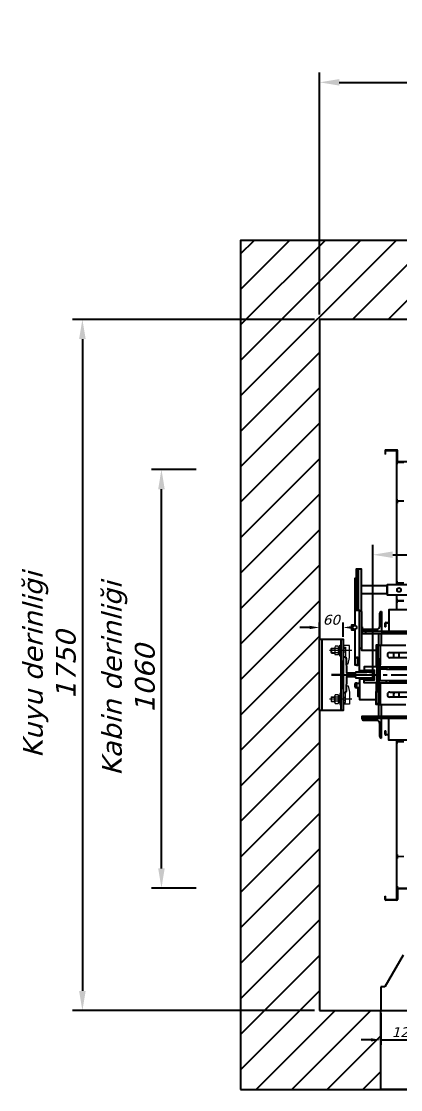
# Model space of a CAD drawing. Header units: millimetres. Extents: x -8775 to 14118, y -77 to 2750.
# Drawn here: x -554 to 405, y 0 to 2704 of the extents above; entities that cross this region are included whole.
import ezdxf

# ---------------------------------------------------------------- set-up
doc = ezdxf.new("R2010")
doc.units = ezdxf.units.MM
doc.set_wipeout_variables(frame=1)
doc.linetypes.add('CENTER2', pattern=[28.575, 19.05, -3.175, 3.175, -3.175])
doc.linetypes.add('CENTERX2', pattern=[4, 2.5, -0.5, 0.5, -0.5])
for name, color, linetype in [('EKSEN', 253, 'CENTERX2'), ('KONSOL-TIRNAK grubu', 242, 'Continuous'), ('RAY', 4, 'Continuous'), ('TARAMA', 251, 'CENTERX2'), ('TUĞLA DUVAR', 251, 'Continuous')]:
    doc.layers.add(name, color=color, linetype=linetype)
doc.styles.get("Standard").update_dxf_attribs({"font": 'verdanai.ttf'})
doc.dimstyles.new('DimStyleALP', dxfattribs={"dimscale": 20, "dimtxt": 2.5, "dimasz": 2.5, "dimexe": 1.25, "dimexo": 0.625, "dimtad": 1, "dimdsep": 46, "dimtxsty": 'Standard', "dimcen": 2.5, "dimclrd": 60, "dimclre": 60, "dimadec": 0, "dimazin": 0, "dimtfac": 1, "dimtofl": 0, "dimtmove": 0, "dimatfit": 3, "dimfxl": 1, "dimarcsym": 0})
doc.dimstyles.new('DimStyleALPx0.5', dxfattribs={"dimscale": 10, "dimtxt": 2.5, "dimasz": 2.5, "dimexe": 1.25, "dimexo": 0.625, "dimtad": 1, "dimdsep": 46, "dimtxsty": 'Standard', "dimcen": 2.5, "dimclrd": 60, "dimclre": 60, "dimadec": 0, "dimazin": 0, "dimtfac": 1, "dimtofl": 0, "dimtmove": 0, "dimatfit": 3, "dimfxl": 1, "dimarcsym": 0})
doc.dimstyles.new('M', dxfattribs={"dimscale": 20, "dimtxt": 2.5, "dimasz": 2.5, "dimexe": 1.25, "dimexo": 0.625, "dimtad": 1, "dimdsep": 46, "dimtxsty": 'Standard', "dimcen": 2.5, "dimclrd": 60, "dimclre": 60, "dimadec": 0, "dimazin": 0, "dimtfac": 1, "dimtofl": 0, "dimtmove": 0, "dimatfit": 3, "dimfxl": 1, "dimarcsym": 0})

# ---------------------------------------------------------------- blocks, each defined once
blk = doc.blocks.new('*D151')
at = {"color": 60, "linetype": 'ByBlock', "lineweight": -2, "transparency": 16777216}
for p, q in [((-887.5, 875), (-1500, 875)), ((-1475, 825), (-1475, -825)), ((-887.5, -875), (-1500, -875))]:
    blk.add_line(p, q, dxfattribs=at)
at = {"color": 60, "transparency": 16777216}
for points in [[(-1483.3, 825), (-1466.7, 825), (-1475, 875)], [(-1483.3, -825), (-1466.7, -825), (-1475, -875)]]:
    blk.add_solid(points, dxfattribs=at)
at = {"layer": 'Defpoints', "color": 0, "transparency": 16777216}
for p in [(-875, 875), (-1475, -875), (-875, -875)]:
    blk.add_point(p, dxfattribs=at)
at = {"color": 0, "transparency": 16777216, "insert": (-1558.3, 0), "char_height": 50, "attachment_point": 5, "rotation": 90}
blk.add_mtext('Kuyu derinliği^J1750', dxfattribs=at)
blk = doc.blocks.new('*D150')
at = {"color": 60, "linetype": 'ByBlock', "lineweight": -2, "transparency": 16777216}
for p, q in [((-875, 887.5), (-875, 1500)), ((875, 887.5), (875, 1500)), ((-825, 1475), (825, 1475))]:
    blk.add_line(p, q, dxfattribs=at)
at = {"color": 60, "transparency": 16777216}
for points in [[(-825, 1483.3), (-825, 1466.7), (-875, 1475)], [(825, 1483.3), (825, 1466.7), (875, 1475)]]:
    blk.add_solid(points, dxfattribs=at)
at = {"layer": 'Defpoints', "color": 0, "transparency": 16777216}
for p in [(875, 1475), (-875, 875), (875, 875)]:
    blk.add_point(p, dxfattribs=at)
at = {"color": 0, "transparency": 16777216, "insert": (50, 1558.3), "char_height": 50, "attachment_point": 5}
blk.add_mtext('Kuyu genişliği\\P1750', dxfattribs=at)
blk = doc.blocks.new('*U281')
at = {"color": 7, "linetype": 'Continuous', "lineweight": 15}
for p, q in [((-679.5, 1110.033), (-707.5, 1110.033)), ((-710, 1107.533), (-710, 1098.533)), ((-708.5, 1098.533), (-710, 1098.533)), ((-708.5, 1107.533), (-708.5, 1098.533)), ((-708.5, 1098.533), (-708.5, 1106.033)), ((-707, 1098.533), (-708.5, 1098.533)), ((-679.5, 1108.533), (-707.5, 1108.533)), ((-707, 1098.533), (-707, 1106.033)), ((-706, 1108.533), (-681, 1108.533)), ((-706, 1107.033), (-681, 1107.033)), ((-680, 674.033), (-680, 1106.039)), ((-678.5, 1081.033), (-678.5, 1107.533)), ((-677, 1081.033), (-677, 1107.533)), ((-678.5, 674.033), (-678.5, 1081.033)), ((-678.5, 1073.533), (-678.5, 1076.733)), ((-677.7, 1073.533), (-678.5, 1073.533)), ((-677.7, 1073.533), (-677.7, 1076.733)), ((-676.7, 1078.533), (-661.8, 1078.533)), ((-676.7, 1077.733), (-661.8, 1077.733)), ((-334.167, 1080), (-676, 1080.033)), ((-334.167, 1078.5), (-676, 1078.533)), ((-678.5, 985.033), (-677.7, 985.033)), ((-678.5, 981.833), (-678.5, 985.033)), ((-678.5, 978.233), (-678.5, 975.033)), ((-677.7, 975.033), (-678.5, 975.033)), ((-677.7, 981.833), (-677.7, 985.033)), ((-677.7, 978.233), (-677.7, 975.033)), ((-661.8, 980.833), (-676.7, 980.833)), ((-661.8, 980.033), (-676.7, 980.033)), ((-661.8, 979.233), (-676.7, 979.233)), ((-677.7, 777.533), (-678.5, 777.533)), ((-678.5, 774.333), (-678.5, 777.533)), ((-678.5, 767.533), (-678.5, 770.733)), ((-678.5, 767.533), (-677.7, 767.533)), ((-677.7, 774.333), (-677.7, 777.533)), ((-677.7, 767.533), (-677.7, 770.733)), ((-661.8, 773.333), (-676.7, 773.333)), ((-661.8, 772.533), (-676.7, 772.533)), ((-676.7, 771.733), (-661.8, 771.733)), ((-677.7, 732.533), (-678.5, 732.533)), ((-678.5, 729.333), (-678.5, 732.533)), ((-677.7, 729.333), (-677.7, 732.533)), ((-678.5, 722.533), (-678.5, 725.733)), ((-678.5, 722.533), (-677.7, 722.533)), ((-677.7, 722.533), (-677.7, 725.733)), ((-661.8, 728.333), (-676.7, 728.333)), ((-661.8, 727.533), (-676.7, 727.533)), ((-676.7, 726.733), (-661.8, 726.733)), ((-677.7, 694.133), (-678.5, 694.133)), ((-678.5, 690.933), (-678.5, 694.133)), ((-678.5, 684.133), (-678.5, 687.333)), ((-678.5, 684.133), (-677.7, 684.133)), ((-677.7, 690.933), (-677.7, 694.133)), ((-677.7, 684.133), (-677.7, 687.333)), ((-661.8, 689.933), (-676.7, 689.933)), ((-676.7, 689.133), (-661.8, 689.133)), ((-676.7, 688.333), (-661.8, 688.333)), ((-710, 661.533), (-710, 670.533)), ((-710, 661.533), (-708.5, 661.533)), ((-708.5, 661.533), (-708.5, 670.533)), ((-708.5, 669.033), (-708.5, 661.533)), ((-708.5, 661.533), (-707, 661.533)), ((-707.5, 673.033), (-681, 673.033)), ((-707.5, 671.533), (-681, 671.533)), ((-707, 669.033), (-707, 661.533)), ((-681, 671.533), (-706, 671.533)), ((-681, 670.033), (-706, 670.033)), ((-680, 391.033), (-680, 669.033)), ((-678.5, 669.033), (-678.5, 674.033)), ((-678.5, 391.033), (-678.5, 669.033)), ((-677.7, 649.133), (-678.5, 649.133)), ((-678.5, 645.933), (-678.5, 649.133)), ((-677.7, 645.933), (-677.7, 649.133)), ((-678.5, 639.133), (-678.5, 642.333)), ((-678.5, 639.133), (-677.7, 639.133)), ((-677.7, 639.133), (-677.7, 642.333)), ((-661.8, 644.933), (-676.7, 644.933)), ((-676.7, 644.133), (-661.8, 644.133)), ((-676.7, 643.333), (-661.8, 643.333)), ((-677.7, 420.933), (-678.5, 420.933)), ((-678.5, 417.733), (-678.5, 420.933)), ((-678.5, 414.133), (-678.5, 417.733)), ((-678.5, 410.933), (-678.5, 414.133)), ((-678.5, 410.933), (-677.7, 410.933)), ((-677.7, 417.733), (-677.7, 420.933)), ((-677.7, 410.933), (-677.7, 414.133)), ((-661.8, 416.733), (-676.7, 416.733)), ((-676.7, 415.933), (-661.8, 415.933)), ((-676.7, 415.133), (-661.8, 415.133)), ((-708.5, 398.533), (-710, 398.533)), ((-710, 389.533), (-710, 398.533)), ((-708.5, 389.533), (-708.5, 398.533)), ((-708.5, 398.533), (-708.5, 391.033)), ((-707, 398.533), (-708.5, 398.533)), ((-681, 388.533), (-707.5, 388.533)), ((-681, 387.033), (-707.5, 387.033)), ((-707, 398.533), (-707, 391.033)), ((-706, 390.033), (-681, 390.033)), ((-706, 388.533), (-681, 388.533)), ((-680, -27.467), (-680, 386.033)), ((-678.5, 0.033), (-678.5, 386.033)), ((-677.7, 375.933), (-678.5, 375.933)), ((-678.5, 372.733), (-678.5, 375.933)), ((-678.5, 365.933), (-678.5, 369.133)), ((-678.5, 365.933), (-677.7, 365.933)), ((-677.7, 372.733), (-677.7, 375.933)), ((-677.7, 365.933), (-677.7, 369.133)), ((-661.8, 371.733), (-676.7, 371.733)), ((-676.7, 370.933), (-661.8, 370.933)), ((-676.7, 370.133), (-661.8, 370.133)), ((-678.5, 84.833), (-677.7, 84.833)), ((-678.5, 84.833), (-678.5, 81.633)), ((-677.7, 84.833), (-677.7, 81.633)), ((-678.5, 78.033), (-678.5, 74.833)), ((-677.7, 74.833), (-678.5, 74.833)), ((-677.7, 78.033), (-677.7, 74.833)), ((-676.7, 80.633), (-661.8, 80.633)), ((-661.8, 79.833), (-676.7, 79.833)), ((-661.8, 79.033), (-676.7, 79.033)), ((-678.5, 5.033), (-677.7, 5.033)), ((-678.5, 5.033), (-678.5, 1.833)), ((678.5, -0.033), (-678.5, 0.033)), ((-678.5, -27.467), (-678.5, 0.033)), ((-677.7, 5.033), (-677.7, 1.833)), ((-676.7, 0.833), (-661.8, 0.833)), ((-710, -19.967), (-708.5, -19.967)), ((-710, -28.967), (-710, -19.967)), ((-708.5, -28.967), (-708.5, -19.967)), ((-708.5, -19.967), (-707, -19.967)), ((-708.5, -27.467), (-708.5, -19.967)), ((-707, -27.467), (-707, -19.967)), ((-678.5, -1.467), (676, -1.533)), ((-678.5, -2.467), (-678.5, -28.967)), ((-677, -2.467), (-677, -28.967)), ((-679.5, -29.967), (-707.5, -29.967)), ((-679.5, -31.467), (-707.5, -31.467)), ((-681, -28.467), (-706, -28.467)), ((-681, -29.967), (-706, -29.967))]:
    blk.add_line(p, q, dxfattribs=at)
for centre, radius, start, end in [((-707.5, 1107.533), 2.5, 90, 180), ((-679.5, 1107.533), 2.5, 0, 90), ((-706, 1106.033), 2.5, 90, 180), ((-707.5, 1107.533), 1, 90, 180), ((-706, 1106.033), 1, 90, 180), ((-681, 1106.033), 2.5, 0, 90), ((-681, 1106.033), 1, 0, 90), ((-679.5, 1107.533), 1, 0, 90), ((-676, 1081.033), 2.5, 180, 270), ((-676.7, 1076.733), 1.8, 90, 180), ((-676.7, 1076.733), 1, 90, 180), ((-676, 1081.033), 1, 180, 270), ((-676.7, 981.833), 1.8, 180, 270), ((-676.7, 978.233), 1.8, 90, 180), ((-676.7, 981.833), 1, 180, 270), ((-676.7, 978.233), 1, 90, 180), ((-676.7, 774.333), 1.8, 180, 270), ((-676.7, 770.733), 1.8, 90, 180), ((-676.7, 774.333), 1, 180, 270), ((-676.7, 770.733), 1, 90, 180), ((-676.7, 729.333), 1.8, 180, 270), ((-676.7, 725.733), 1.8, 90, 180), ((-676.7, 729.333), 1, 180, 270), ((-676.7, 725.733), 1, 90, 180), ((-676.7, 690.933), 1.8, 180, 270), ((-676.7, 687.333), 1.8, 90, 180), ((-676.7, 690.933), 1, 180, 270), ((-676.7, 687.333), 1, 90, 180), ((-707.5, 670.533), 2.5, 90, 180), ((-706, 669.033), 2.5, 90, 180), ((-707.5, 670.533), 1, 90, 180), ((-706, 669.033), 1, 90, 180), ((-681, 674.033), 2.5, 270, 0), ((-681, 674.033), 1, 270, 0), ((-681, 669.033), 2.5, 0, 90), ((-681, 669.033), 1, 0, 90), ((-676.7, 645.933), 1.8, 180, 270), ((-676.7, 642.333), 1.8, 90, 180), ((-676.7, 645.933), 1, 180, 270), ((-676.7, 642.333), 1, 90, 180), ((-676.7, 417.733), 1.8, 180, 270), ((-676.7, 414.133), 1.8, 90, 180), ((-676.7, 417.733), 1, 180, 270), ((-676.7, 414.133), 1, 90, 180), ((-707.5, 389.533), 2.5, 180, 270), ((-706, 391.033), 2.5, 180, 270), ((-707.5, 389.533), 1, 180, 270), ((-706, 391.033), 1, 180, 270), ((-681, 391.033), 2.5, 270, 0), ((-681, 391.033), 1, 270, 0), ((-681, 386.033), 2.5, 0, 90), ((-681, 386.033), 1, 0, 90), ((-676.7, 372.733), 1.8, 180, 270), ((-676.7, 369.133), 1.8, 90, 180), ((-676.7, 372.733), 1, 180, 270), ((-676.7, 369.133), 1, 90, 180), ((-676.7, 81.633), 1.8, 180, 270), ((-676.7, 81.633), 1, 180, 270), ((-676.7, 78.033), 1.8, 90, 180), ((-676.7, 78.033), 1, 90, 180), ((-676.7, 1.833), 1.8, 180, 270), ((-676.7, 1.833), 1, 180, 270), ((-676, -2.467), 1, 90, 180), ((-707.5, -28.967), 2.5, 180, 270), ((-706, -27.467), 2.5, 180, 270), ((-707.5, -28.967), 1, 180, 270), ((-706, -27.467), 1, 180, 270), ((-681, -27.467), 1, 270, 0), ((-681, -27.467), 2.5, 270, 0), ((-679.5, -28.967), 1, 270, 0), ((-679.5, -28.967), 2.5, 270, 0)]:
    blk.add_arc(centre, radius, start, end, dxfattribs=at)
blk = doc.blocks.new('*D157')
at = {"color": 60, "linetype": 'ByBlock', "lineweight": -2, "transparency": 16777216}
for p, q in [((-740, 12.5), (-740, 329.1)), ((740, 12.5), (740, 329.1)), ((-690, 304.1), (690, 304.1))]:
    blk.add_line(p, q, dxfattribs=at)
at = {"color": 60, "transparency": 16777216}
for points in [[(-690, 312.4), (-690, 295.8), (-740, 304.1)], [(690, 312.4), (690, 295.8), (740, 304.1)]]:
    blk.add_solid(points, dxfattribs=at)
at = {"layer": 'Defpoints', "color": 0, "transparency": 16777216}
for p in [(740, 304.1), (-740, 0), (740, 0)]:
    blk.add_point(p, dxfattribs=at)
at = {"color": 0, "transparency": 16777216, "insert": (0, 349.1), "char_height": 50, "attachment_point": 5}
blk.add_mtext('Ray Arası = 1480', dxfattribs=at)
blk = doc.blocks.new('*U158')
blk.add_wipeout([(-570, 0), (570, 0), (570, -200), (-570, -200)])
at = {"layer": 'TUĞLA DUVAR'}
blk.add_lwpolyline([(-570, 0), (570, 0), (570, -200), (-570, -200)], close=True, dxfattribs=at)
blk = doc.blocks.new('*D160')
at = {"color": 60, "linetype": 'ByBlock', "lineweight": -2, "transparency": 16777216}
for p, q in [((-570, -316.2), (-570, -396.5)), ((-450, -316.2), (-450, -396.5)), ((-570, -384), (-545, -384)), ((-545, -384), (-475, -384)), ((-450, -384), (-475, -384))]:
    blk.add_line(p, q, dxfattribs=at)
at = {"color": 60, "lineweight": -2, "transparency": 16777216}
for p, q in [((-595, -384), (-620, -384)), ((-425, -384), (-400, -384))]:
    blk.add_line(p, q, dxfattribs=at)
at = {"color": 60, "transparency": 16777216}
for points in [[(-595, -379.8), (-595, -388.2), (-570, -384)], [(-425, -379.8), (-425, -388.2), (-450, -384)]]:
    blk.add_solid(points, dxfattribs=at)
at = {"layer": 'Defpoints', "color": 0, "transparency": 16777216}
for p in [(-570, -310), (-450, -310), (-450, -384)]:
    blk.add_point(p, dxfattribs=at)
at = {"color": 0, "transparency": 16777216, "insert": (-510, -364.7), "char_height": 25, "attachment_point": 5}
blk.add_mtext('120', dxfattribs=at)
blk = doc.blocks.new('*D164')
at = {"color": 60, "linetype": 'ByBlock', "lineweight": -2, "transparency": 16777216}
for p, q in [((-160, 120), (-185, 120)), ((-135, 96.2), (-135, 132.5)), ((-75, 96.2), (-75, 132.5)), ((-50, 120), (-25, 120))]:
    blk.add_line(p, q, dxfattribs=at)
at = {"color": 60, "transparency": 16777216}
for points in [[(-160, 124.2), (-160, 115.8), (-135, 120)], [(-50, 124.2), (-50, 115.8), (-75, 120)]]:
    blk.add_solid(points, dxfattribs=at)
at = {"layer": 'Defpoints', "color": 0, "transparency": 16777216}
for p in [(-135, 120), (-135, 90), (-75, 90)]:
    blk.add_point(p, dxfattribs=at)
at = {"color": 0, "transparency": 16777216, "insert": (-105, 139.3), "char_height": 25, "attachment_point": 5}
blk.add_mtext('60', dxfattribs=at)
blk = doc.blocks.new('*U165')
at = {"layer": 'EKSEN', "linetype": 'CENTER2', "ltscale": 2}
blk.add_line((-1585, 0), (105, 0), dxfattribs=at)
blk = doc.blocks.new('*D181')
at = {"color": 60, "linetype": 'ByBlock', "lineweight": -2, "transparency": 16777216}
for p, q in [((-112.5, 1570), (-225, 1570)), ((-200, 560), (-200, 1520)), ((-112.5, 510), (-225, 510))]:
    blk.add_line(p, q, dxfattribs=at)
at = {"color": 60, "transparency": 16777216}
for points in [[(-208.3, 1520), (-191.7, 1520), (-200, 1570)], [(-208.3, 560), (-191.7, 560), (-200, 510)]]:
    blk.add_solid(points, dxfattribs=at)
at = {"layer": 'Defpoints', "color": 0, "transparency": 16777216}
for p in [(-200, 1570), (-100, 1570), (-100, 510)]:
    blk.add_point(p, dxfattribs=at)
at = {"color": 0, "transparency": 16777216, "insert": (-283.3, 1040), "char_height": 50, "attachment_point": 5, "rotation": 90}
blk.add_mtext('Kabin derinliği^M^J1060', dxfattribs=at)
blk = doc.blocks.new('*U148')
at = {"layer": 'TARAMA'}
h = blk.add_hatch(dxfattribs=at)
h.set_pattern_fill('ANSI31', color=256, scale=20)
h.set_pattern_definition([(45, (-1250, -1200), (-44.9013, 44.9013), [])])
h.paths.add_polyline_path([(-1075, -1075), (1075, -1075), (1075, 1075), (-1075, 1075)])
h.paths.add_polyline_path([(-875, -875), (875, -875), (875, 875), (-875, 875)], flags=16)
at = {"layer": 'TUĞLA DUVAR'}
for points in [[(-1075, -1075), (1075, -1075), (1075, 1075), (-1075, 1075)], [(-875, -875), (875, -875), (875, 875), (-875, 875)]]:
    blk.add_lwpolyline(points, close=True, dxfattribs=at)
dim = blk.add_linear_dim(base=(875, 1475), p1=(-875, 875), p2=(875, 875), text='Kuyu genişliği\\P<>', dimstyle='DimStyleALP')
dim.commit()
dim.dimension.update_dxf_attribs({"geometry": '*D150', "text_midpoint": (50, 1475), "dimtype": 160})
dim = blk.add_linear_dim(base=(-1475, -875), p1=(-875, 875), p2=(-875, -875), angle=90, text='Kuyu derinliği^J<>', dimstyle='DimStyleALP')
dim.commit()
dim.dimension.update_dxf_attribs({"geometry": '*D151', "text_midpoint": (-1475, 0), "dimtype": 160})
blk = doc.blocks.new('*U156')
blk.add_wipeout([(0, 202.5), (0, 227.5), (-704, 227.5), (-704, 225), (-769, 225), (-769, 267.5), (-782, 267.5), (-782, 244.318), (-786, 244.318), (-786, 126), (-794, 126), (-794, 114), (-786, 114), (-786, 25.325), (-782.105, 25.325), (-778, 24.191), (-774, 24.191), (-774, 10.582), (-774, 10.5), (-762, 10.5), (-762, 10.25), (-760, 8.25), (-740, 8.25), (-740, -8.25), (-760, -8.25), (-762, -10.25), (-762, -10.5), (-774, -10.5), (-774, -20.789), (-781, -20.789), (-783.483, -21.449), (-785.32, -23.273), (-786, -25.789), (-786, -27.789), (-785.364, -30.229), (-783.475, -32.134), (-781, -32.789), (-774, -32.789), (-774, -33.808), (-777, -33.808), (-777, -54.797), (-776.815, -54.834), (-774, -54.834), (-774, -62.5), (-732, -62.5), (-732, -75), (-726, -75), (-726, -105), (-768, -105), (-768, -110), (-767.287, -112.574), (-765.5, -114.33), (-763, -115), (-730, -115), (-726.541, -115.915), (-723.914, -118.541), (-723, -122), (-723, -155), (-722.319, -157.519), (-720.509, -159.325), (-718, -160), (-718, -110), (-700, -110), (-700, -165), (0, -165), (0, 165), (-700, 165), (-700, 110), (-718, 110), (-718, 160), (-720.488, 159.337), (-722.32, 157.518), (-723, 155), (-723, 122), (-724.018, 118.365), (-726.643, 115.858), (-730, 115), (-763, 115), (-765.413, 114.379), (-767.228, 112.669), (-768, 110), (-768, 105), (-726, 105), (-726, 75), (-732, 75), (-732, 62.5), (-768.922, 62.5), (-769, 62.559), (-769, 205), (-704, 205), (-704, 202.5)])
at = {"color": 7, "linetype": 'Continuous', "lineweight": 25}
for p, q in [((-704, 225), (-769, 225)), ((-704, 205), (-704, 225)), ((-704, 205), (-769, 205)), ((-723, 155), (-723, 122)), ((-730, 115), (-763, 115)), ((-758, 105), (-758, 110)), ((-726, 105), (-726, 75)), ((-774, 67.5), (-769, 67.5)), ((-732, 73.588), (-727, 73.588)), ((-722, 75), (-722, 25)), ((-697, 56.5), (-652, 56.5)), ((-732, 32.688), (-727, 32.688)), ((-652, 43.5), (-697, 43.5)), ((-727, -20), (-727, 20)), ((-726, 25), (-726, 19.75)), ((-726, 14.75), (-726, -14.75)), ((-725.242, 19.75), (-725.242, 14.75)), ((-722, -14.75), (-722, 14.75)), ((-786, -25.789), (-786, -27.789)), ((-722, -25), (-727, -25)), ((-726, -19.75), (-726, -25)), ((-725.242, -14.75), (-725.242, -19.75)), ((-705.4, -19.75), (-705.4, -14.75)), ((-727, -32.688), (-732, -32.688)), ((-697, -43.5), (-652, -43.5)), ((-727, -73.588), (-732, -73.588)), ((-726, -75), (-726, -105)), ((-652, -56.5), (-697, -56.5)), ((-758, -110), (-758, -105)), ((-763, -115), (-730, -115)), ((-723, -122), (-723, -155)), ((-718, -160), (-718, -110))]:
    blk.add_line(p, q, dxfattribs=at)
for points in [[(-782, 244.318), (-786, 244.318), (-786, 193.403)], [(-769, 159.274), (-769, 267.5), (-777, 267.5), (-782, 267.5), (-782, 163.903), (-777, 163.903)], [(-777, 267.5), (-777, 163.903), (-774, 163.903), (-774, 162.316)], [(-782, 193.403), (-786, 193.403), (-786, 125)], [(-718, 160), (-718, 110), (-768, 110), (-768, 105), (-758, 105), (-579, 105), (-569, 105), (-569, 110)], [(-786, 126), (-794, 126), (-794, 114), (-786, 114)], [(-786, 115), (-786, 36.191), (-786, 32.191), (-786, 25.325), (-782.105, 25.325)], [(-579, 105), (-579, 110), (-718, 110)], [(-727, 75), (-732, 75), (-732, 73.588), (-732, 42.217), (-727, 42.217), (-727, 73.588), (-727, 75), (-722, 75), (-657, 75)], [(-687.5, 43.5), (-687.5, 56), (-687.481, 56.5)], [(-674.519, 56.5), (-674.5, 56), (-674.5, 43.5)], [(-727, 42.217), (-727, 32.688), (-727, 20), (-730, 20), (-762, 20), (-762, 12.25)], [(-732, 42.217), (-732, 32.688), (-732, 20)], [(-627, 45), (-627, 19.75), (-636.962, 19.75), (-705.4, 19.75), (-705.4, 14.75), (-636.962, 14.75), (-627, 14.75), (-627, -14.75), (-636.962, -14.75), (-705.4, -14.75), (-725.242, -14.75), (-727, -14.75)], [(-730, 20), (-730, -20), (-727, -20), (-727, -32.688), (-727, -42.217)], [(-722, 19.75), (-722, 25), (-727, 25)], [(-705.4, 19.75), (-725.242, 19.75), (-727, 19.75)], [(-705.4, 14.75), (-725.242, 14.75), (-727, 14.75)], [(-699, 19.75), (-699, 20), (-647, 20), (-647, 19.75)], [(-647, 14.75), (-647, 14.5), (-699, 14.5), (-699, 14.75)], [(-762, -10.5), (-774, -10.5), (-774, -62.5), (-732, -62.5)], [(-732, -20), (-732, -32.688), (-732, -42.217)], [(-727, -19.75), (-725.242, -19.75), (-705.4, -19.75), (-636.962, -19.75), (-627, -19.75), (-627, -45)], [(-722, -19.75), (-722, -25), (-722, -75), (-657, -75)], [(-699, -14.75), (-699, -14.5), (-647, -14.5), (-647, -14.75)], [(-647, -19.75), (-647, -20), (-699, -20), (-699, -19.75)], [(-727, -75), (-732, -75), (-732, -73.588), (-732, -42.217), (-727, -42.217), (-727, -73.588), (-727, -75), (-722, -75)], [(-687.481, -56.5), (-687.5, -56), (-687.5, -43.5)], [(-687.5, -47.2), (-686, -47.2), (-686, -43.5)], [(-674.5, -43.5), (-674.5, -56), (-674.519, -56.5)]]:
    blk.add_lwpolyline(points, dxfattribs=at)
blk.add_lwpolyline([(704, 227.5), (-704, 227.5), (-704, 202.5), (704, 202.5)], close=True)
for points in [[(-700, 110), (700, 110), (700, 165), (-700, 165)], [(-718, -110), (-579, -110), (-579, -105), (-758, -105), (-768, -105), (-768, -110)], [(700, -110), (700, -165), (-700, -165), (-700, -110)]]:
    blk.add_lwpolyline(points, close=True, dxfattribs=at)
at = {"color": 8, "linetype": 'Continuous', "lineweight": 25}
for points in [[(-646, 72.911), (-646, 105), (-719.5, 105), (-719.5, 75)], [(-774, 24.191), (-778, 24.191), (-778, 44.191), (-774, 44.191)], [(-774, -32.789), (-781, -32.789), (-781, -20.789), (-774, -20.789)], [(-719.5, -75), (-719.5, -105), (-646, -105), (-646, -72.911)]]:
    blk.add_lwpolyline(points, dxfattribs=at)
at = {"color": 2, "linetype": 'Continuous', "lineweight": 25, "true_color": 0xf1eb1f}
for points in [[(-740, -8.25), (-760, -8.25), (-762, -10.25), (-762, -12.25), (-736, -12.25), (-740, -8.25), (-740, 8.25), (-760, 8.25), (-762, 10.25), (-762, 12.25), (-736, 12.25)], [(-736, -12.25), (-736, 12.25), (-740, 8.25)], [(-730, -20), (-762, -20), (-762, -12.25)]]:
    blk.add_lwpolyline(points, dxfattribs=at)
at = {"color": 7, "linetype": 'Continuous', "lineweight": 25}
for centre in [(-674, 215), (-786, 120)]:
    blk.add_circle(centre, 5, dxfattribs=at)
for centre, radius, start, end in [((-718, 155), 5, 90, 180), ((-763, 110), 5, 90, 180), ((-730, 122), 7, 270, 0), ((-697, 50), 6.5, 90, 270), ((-778, 36.191), 8, 90, 180), ((-778, 32.191), 8, 180, 270), ((-781, -25.789), 5, 90, 180), ((-781, -27.789), 5, 180, 270), ((-697, -50), 6.5, 90, 270), ((-763, -110), 5, 180, 270), ((-730, -122), 7, 0, 90), ((-718, -155), 5, 180, 270)]:
    blk.add_arc(centre, radius, start, end, dxfattribs=at)
for points, knots in [([(-762, 10.5), (-766, 10.5), (-770, 10.5), (-774, 10.5), (-774, 29.5), (-774, 48.5), (-774, 67.5), (-774, 99.105), (-774, 130.711), (-774, 162.316), (-773.214, 162.182), (-771.642, 161.915), (-769.992, 161.146), (-769.122, 160.24), (-769.035, 159.554), (-769, 159.274), (-769, 128.683), (-769, 98.091), (-769, 67.5), (-769, 65.833), (-769, 64.167), (-769, 62.5), (-756.667, 62.5), (-744.333, 62.5), (-732, 62.5)], [0, 0, 0, 0, 1, 1, 1, 2, 2, 2, 3, 3, 3, 3.26684983, 3.53335763, 3.80915435, 4, 4, 4, 5, 5, 5, 6, 6, 6, 7, 7, 7, 7]), ([(-777, -44.313), (-777, -43.53), (-777, -41.963), (-777, -39.629), (-777, -37.588), (-777, -35.932), (-777, -34.745), (-777, -33.95), (-777, -33.855), (-777, -33.808), (-776, -33.808), (-775, -33.808), (-774, -33.808)], [0, 0, 0, 0, 0.16695362, 0.33383011, 0.50046224, 0.6254737, 0.75034364, 0.87517235, 1, 1, 1, 2, 2, 2, 2]), ([(-774, -54.834), (-775, -54.834), (-776, -54.834), (-777, -54.834), (-777, -54.787), (-777, -54.694), (-777, -53.9), (-777, -52.708), (-777, -50.711), (-777, -47.84), (-777, -45.49), (-777, -44.313), (-776, -44.313), (-775, -44.313), (-774, -44.313)], [0, 0, 0, 0, 1, 1, 1, 1.12492493, 1.24983987, 1.37482686, 1.49993663, 1.74954487, 2, 2, 2, 3, 3, 3, 3]), ([(-777, -45.523), (-777, -45.279), (-777, -44.842), (-777, -44.13), (-777, -43.816)], [0, 0, 0, 0, 0.55988196, 1, 1, 1, 1])]:
    blk.add_open_spline(points, degree=3, knots=knots, dxfattribs=at)
at = {"layer": 'EKSEN', "linetype": 'CENTERX2', "ltscale": 20}
blk.add_line((-774, 0), (774, 0), dxfattribs=at)
dim = blk.add_linear_dim(base=(740, 304.084), p1=(-740, 0), p2=(740, 0), text='Ray Arası = <>', dimstyle='DimStyleALP')
dim.commit()
dim.dimension.update_dxf_attribs({"geometry": '*D157', "text_midpoint": (0, 304.084), "dimtype": 160})
blk = doc.blocks.new('*U159')
at = {"color": 7, "linetype": 'Continuous'}
for p, q in [((-513.812, -170), (-560, -250)), ((-560, -250), (-570, -250)), ((-570, -250), (-570, -310)), ((-570, -310), (-450, -310))]:
    blk.add_line(p, q, dxfattribs=at)
dim = blk.add_linear_dim(base=(-450, -384), p1=(-570, -310), p2=(-450, -310), angle=180, dimstyle='DimStyleALPx0.5')
dim.commit()
dim.dimension.update_dxf_attribs({"geometry": '*D160', "text_midpoint": (-510, -364.73)})
blk = doc.blocks.new('*U163')
blk.add_wipeout([(-135, 90), (-75, 90), (-75, -90), (-135, -90)])
at = {"layer": 'EKSEN', "linetype": 'CENTER2', "ltscale": 2}
blk.add_line((1585, 0), (-105, 0), dxfattribs=at)
at = {"layer": 'KONSOL-TIRNAK grubu'}
for p, q in [((-129, 90), (-129, -90)), ((-81, 90), (-81, -90)), ((-75, -36.083), (-75, 36.083))]:
    blk.add_line(p, q, dxfattribs=at)
at = {"layer": 'KONSOL-TIRNAK grubu', "lineweight": 20}
for p, q in [((-53.165, 61.343), (-109.571, 61.343)), ((-105.925, 66.343), (-96.563, 66.343)), ((-87.616, 66.828), (-95.447, 66.828)), ((-83.5, 63.307), (-86.5, 59.901)), ((-83.5, 62.551), (-86.5, 59.145)), ((-69.465, 65.592), (-75, 65.592)), ((-69.465, 57.192), (-75, 57.192)), ((-87.616, 50.373), (-95.447, 50.373)), ((-87.616, -50.373), (-95.447, -50.373)), ((-53.165, -61.343), (-109.571, -61.343)), ((-105.925, -66.343), (-96.563, -66.343)), ((-83.5, -62.551), (-86.5, -59.145)), ((-83.5, -63.307), (-86.5, -59.901)), ((-69.465, -57.192), (-75, -57.192)), ((-69.465, -65.592), (-75, -65.592))]:
    blk.add_line(p, q, dxfattribs=at)
at = {"layer": 'KONSOL-TIRNAK grubu'}
for points in [[(-135, -90), (-135, 90), (-75, 90), (-75, -90)], [(-135, 90), (-129, 90), (-129, -90), (-135, -90)]]:
    blk.add_lwpolyline(points, close=True, dxfattribs=at)
at = {"layer": 'KONSOL-TIRNAK grubu', "lineweight": 20}
for points in [[(-105.925, 56.343), (-105.925, 61.343), (-105.925, 66.343), (-104.925, 67.343), (-96.563, 67.343)], [(-104.925, 55.343), (-105.925, 56.343), (-96.563, 56.343)], [(-104.925, 67.343), (-104.925, 61.343), (-104.925, 55.343), (-96.563, 55.343)], [(-96.563, 69.57), (-96.563, 61.343), (-96.563, 53.115)], [(-83.5, 53.115), (-86.5, 53.115), (-86.5, 61.343), (-86.5, 69.57), (-83.5, 69.57)], [(-81, 47.373), (-83.5, 47.373), (-83.5, 61.343), (-83.5, 75.312), (-81, 75.312)], [(-75, 69.914), (-69.465, 69.914), (-69.465, 45.05), (-67.883, 45.05), (-67.003, 28.172), (-62.987, 28.172), (-59.497, 44.198), (-59.497, 74.366), (-75, 74.366)], [(-96.563, -69.57), (-96.563, -61.343), (-96.563, -53.115)], [(-83.5, -53.115), (-86.5, -53.115), (-86.5, -61.343), (-86.5, -69.57), (-83.5, -69.57)], [(-81, -47.373), (-83.5, -47.373), (-83.5, -61.343), (-83.5, -75.312), (-81, -75.312)], [(-75, -69.914), (-69.465, -69.914), (-69.465, -45.05), (-67.883, -45.05), (-67.003, -28.172), (-62.987, -28.172), (-59.497, -44.198), (-59.497, -74.366), (-75, -74.366)], [(-104.925, -55.343), (-105.925, -56.343), (-96.563, -56.343)], [(-105.925, -56.343), (-105.925, -61.343), (-105.925, -66.343), (-104.925, -67.343), (-96.563, -67.343)], [(-104.925, -67.343), (-104.925, -61.343), (-104.925, -55.343), (-96.563, -55.343)]]:
    blk.add_lwpolyline(points, dxfattribs=at)
for points in [[(-87.616, 72.312), (-95.447, 72.312, 0.4070416), (-95.447, 66.828)], [(-87.616, 50.373, 0.4070416), (-87.616, 55.858), (-95.447, 55.858, 0.4070416), (-95.447, 50.373)], [(-95.447, -50.373, 0.4070416), (-95.447, -55.858), (-87.616, -55.858, 0.4070416), (-87.616, -50.373)], [(-87.616, -66.828), (-95.447, -66.828, 0.4070416), (-95.447, -72.312), (-87.616, -72.312, 0.4070416), (-87.616, -66.828)]]:
    blk.add_lwpolyline(points, format="xyb", dxfattribs=at)
for centre, radius, start, end in [((-82.53, 61.343), 14.033, 156.992462, 203.007538), ((-90.427, 69.57), 3.927, 315.703264, 44.296736), ((-100.533, 61.343), 14.033, 336.992462, 23.007538), ((-82.53, -61.343), 14.033, 156.992462, 203.007538), ((-100.533, -61.343), 14.033, 336.992462, 23.007538)]:
    blk.add_arc(centre, radius, start, end, dxfattribs=at)
at = {"layer": 'RAY'}
blk.add_line((-75, 45), (-75, -45), dxfattribs=at)
blk.add_lwpolyline([(-70, 45), (-75, 45), (-75, -45), (-70, -45)], dxfattribs=at)
blk.add_lwpolyline([(-67.722, 41.962), (-67, 5), (-45, 5, 0.41421356), (-42, 8), (0, 8), (0, -8), (-42, -8, 0.41421356), (-45, -5), (-67, -5), (-67.722, -41.962)], format="xyb", dxfattribs=at)
for centre, start, end in [((-70.397, 42.329), 352.198737, 81.541408), ((-70.397, -42.329), 278.458592, 7.801263)]:
    blk.add_arc(centre, 2.7, start, end, dxfattribs=at)
dim = blk.add_linear_dim(base=(-135, 120), p1=(-75, 90), p2=(-135, 90), dimstyle='DimStyleALPx0.5')
dim.commit()
dim.dimension.update_dxf_attribs({"geometry": '*D164', "text_midpoint": (-105, 139.27)})

msp = doc.modelspace()

# ---------------------------------------------------------------- block references
for name, p in [('*U148', (1075, 1075)), ('*U281', (1075, 510))]:
    msp.add_blockref(name, p)

# ---------------------------------------------------------------- dimensions: what is measured, and where the dimension line sits
dim = msp.add_aligned_dim(p1=(-100, 510), p2=(-100, 1570), distance=100, text='Kabin derinliği^M^J<>', dimstyle='M')
dim.commit()
dim.dimension.update_dxf_attribs({"geometry": '*D181', "text_midpoint": (-283.347, 1040)})

# ---------------------------------------------------------------- next in the draw order: block references
for name, p in [('*U163', (335, 1050)), ('*U158', (925, 200))]:
    msp.add_blockref(name, p)

# ---------------------------------------------------------------- next in the draw order: block references
for name, p in [('*U165', (1815, 1050)), ('*U159', (925, 510))]:
    msp.add_blockref(name, p)

# ---------------------------------------------------------------- next in the draw order: block references
msp.add_blockref('*U156', (1075, 1050))

doc.saveas('drawing.dxf')
